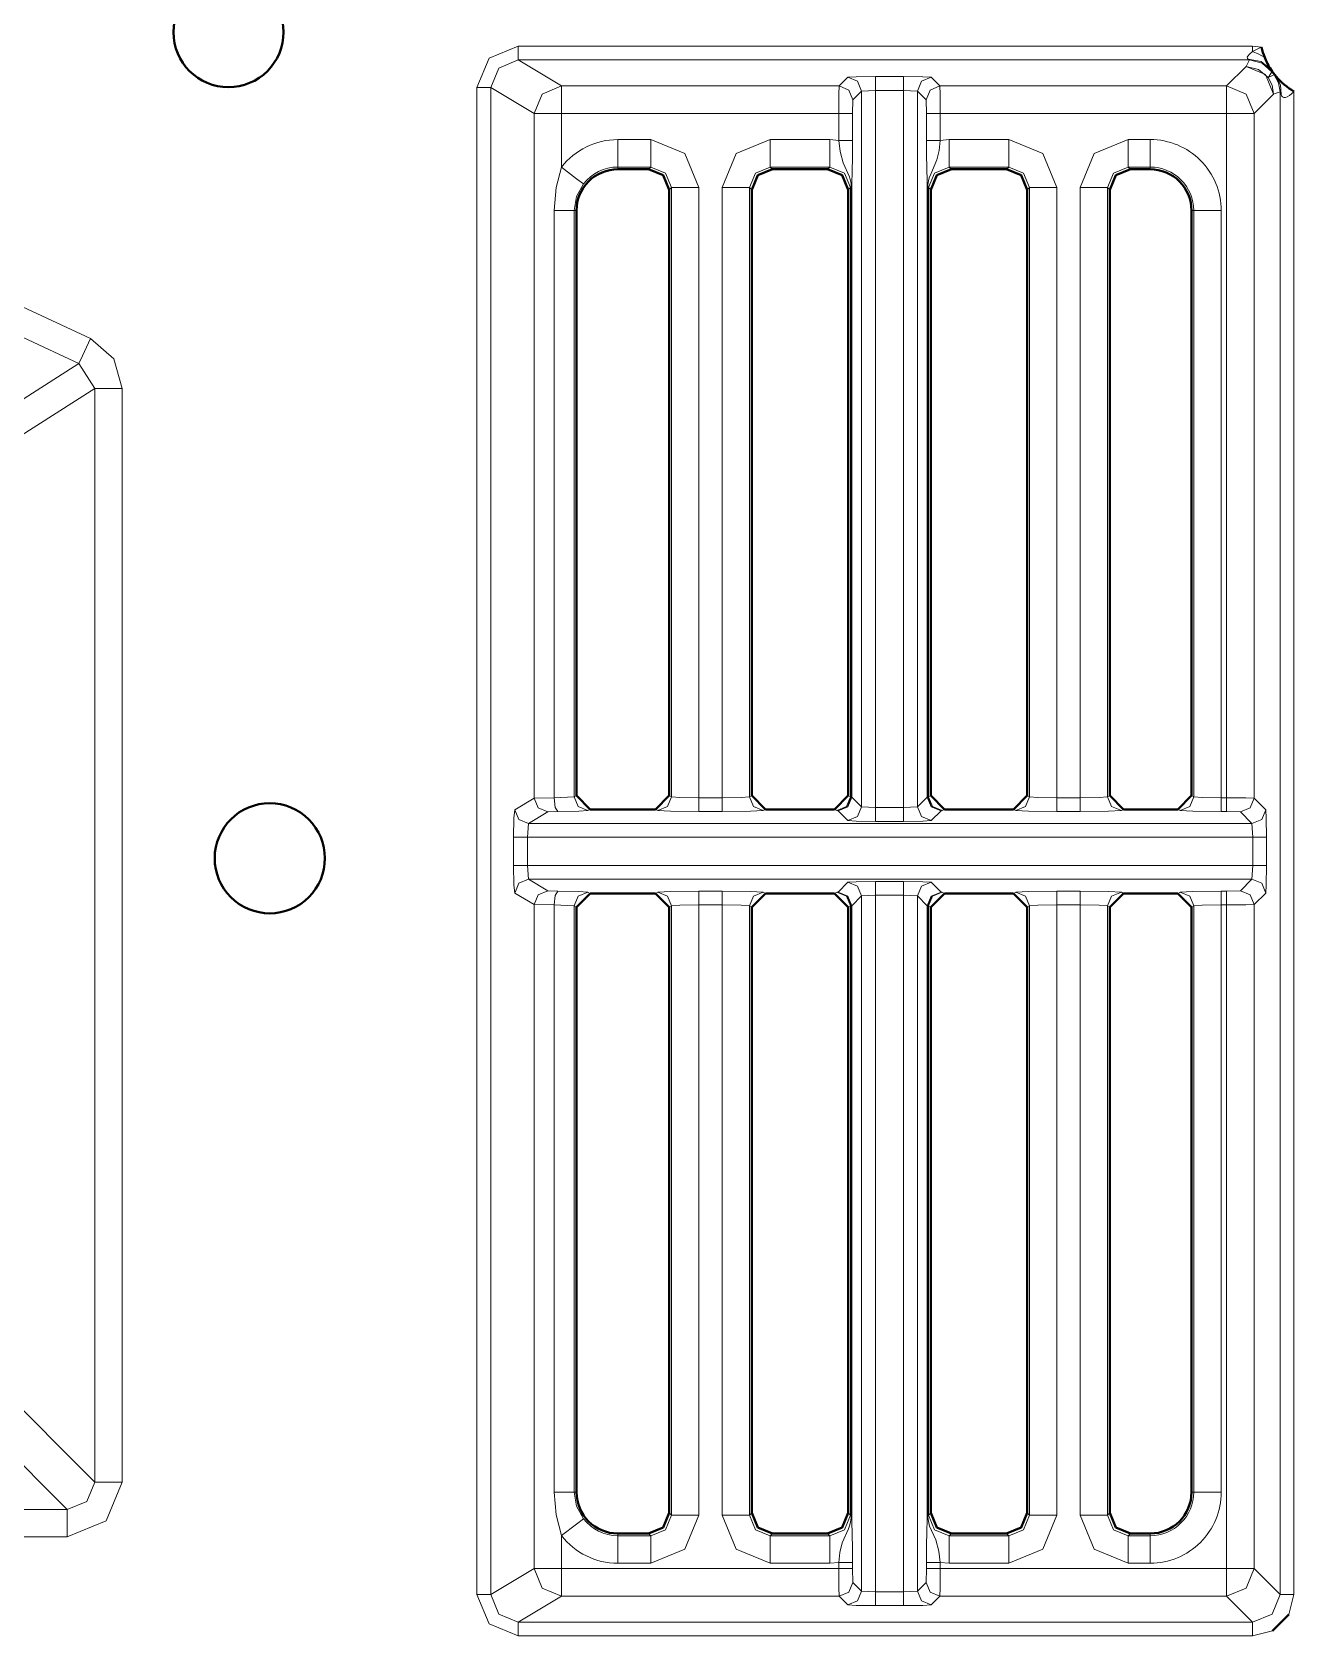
# Model space of a CAD drawing. Header units: millimetres. Extents: x 0 to 2941, y -405 to 1422.
# Drawn here: x 403.4 to 449.3, y 567.5 to 625.7 of the extents above; entities that cross this region are included whole.
import ezdxf

# ---------------------------------------------------------------- set-up
doc = ezdxf.new("R2010")
doc.units = ezdxf.units.MM
doc.layers.add('FINE', color=9, linetype='Continuous')
doc.layers.add('OUTLINE', color=7, linetype='Continuous')

msp = doc.modelspace()

# ---------------------------------------------------------------- linework, layer by layer
at = {"layer": 'FINE', "lineweight": 9}
for p, q in [((446.81, 623.734), (447.517, 624.44)), ((422.663, 623.734), (432.741, 623.734)), ((432.741, 623.734), (433.056, 624.049)), ((434.056, 624.075), (435.082, 624.075)), ((419.589, 568.953), (419.589, 623.679)), ((421.664, 622.734), (420.089, 623.679)), ((420.089, 623.679), (420.089, 568.953)), ((433.241, 623.234), (433.228, 622.734)), ((433.556, 623.549), (433.241, 623.234)), ((434.056, 623.575), (433.556, 623.549)), ((433.556, 623.549), (433.556, 597.558)), ((434.056, 597.532), (434.056, 623.575)), ((435.082, 623.575), (434.056, 623.575)), ((435.082, 623.575), (435.082, 597.532)), ((435.582, 623.549), (435.082, 623.575)), ((435.582, 597.558), (435.582, 623.549)), ((435.897, 623.234), (435.582, 623.549)), ((435.91, 622.734), (435.897, 623.234)), ((448.516, 623.441), (447.81, 622.734)), ((449.253, 623.533), (449.253, 568.953)), ((421.664, 597.873), (421.664, 622.734)), ((422.663, 622.734), (422.663, 620.786)), ((432.728, 622.734), (422.663, 622.734)), ((432.728, 621.758), (432.728, 622.734)), ((433.228, 622.734), (433.228, 621.758)), ((435.91, 621.758), (435.91, 622.734)), ((447.81, 622.734), (447.81, 597.873)), ((424.704, 621.788), (425.901, 621.788)), ((430.236, 621.788), (432.401, 621.788)), ((432.401, 621.788), (432.728, 621.758)), ((436.409, 621.758), (436.737, 621.788)), ((436.737, 621.788), (438.901, 621.788)), ((443.237, 621.788), (444.035, 621.788)), ((425.901, 620.79), (424.704, 620.79)), ((424.704, 620.79), (424.704, 620.708)), ((425.82, 620.708), (425.901, 620.79)), ((432.401, 620.79), (430.236, 620.79)), ((430.236, 620.79), (430.318, 620.708)), ((432.32, 620.708), (432.401, 620.79)), ((436.737, 620.79), (436.818, 620.708)), ((438.901, 620.79), (436.737, 620.79)), ((438.82, 620.708), (438.901, 620.79)), ((443.237, 620.79), (443.318, 620.708)), ((427.649, 620.041), (427.649, 597.886)), ((428.489, 597.886), (428.489, 620.041)), ((429.569, 619.959), (429.487, 620.041)), ((433.15, 620.041), (433.069, 619.959)), ((433.15, 597.923), (433.15, 620.041)), ((433.182, 597.915), (433.182, 620.041)), ((435.955, 620.041), (435.955, 597.915)), ((435.987, 620.041), (435.987, 597.923)), ((436.069, 619.959), (435.987, 620.041)), ((439.65, 620.041), (439.569, 619.959)), ((439.65, 597.923), (439.65, 620.041)), ((440.649, 620.041), (440.649, 597.886)), ((441.489, 597.886), (441.489, 620.041)), ((442.569, 619.959), (442.487, 620.041)), ((395.655, 619.177), (405.559, 614.559)), ((422.391, 597.885), (422.391, 619.209)), ((423.119, 619.209), (423.119, 597.921)), ((423.204, 619.209), (423.119, 619.209)), ((445.616, 619.209), (445.535, 619.209)), ((445.616, 597.923), (445.616, 619.209)), ((405.137, 613.654), (395.233, 618.272)), ((382.965, 599.529), (405.137, 613.654)), ((405.713, 612.749), (405.137, 613.654)), ((405.713, 612.749), (383.541, 598.624)), ((405.713, 573.042), (405.713, 612.749)), ((406.711, 612.749), (406.711, 573.042)), ((420.963, 597.453), (421.664, 597.873)), ((421.664, 597.873), (422.391, 597.885)), ((422.391, 597.885), (423.119, 597.921)), ((423.119, 597.921), (423.204, 597.964)), ((427.649, 597.886), (428.489, 597.886)), ((433.069, 597.964), (433.15, 597.923)), ((433.15, 597.923), (433.182, 597.915)), ((433.556, 597.558), (434.056, 597.532)), ((434.056, 597.532), (435.082, 597.532)), ((435.082, 597.532), (435.582, 597.558)), ((435.955, 597.915), (435.987, 597.923)), ((435.987, 597.923), (436.069, 597.964)), ((439.569, 597.964), (439.65, 597.923)), ((440.649, 597.886), (441.489, 597.886)), ((445.535, 597.964), (445.616, 597.923)), ((447.81, 597.873), (448.23, 597.453)), ((421.462, 596.953), (421.42, 596.453)), ((422.163, 597.373), (421.462, 596.953)), ((447.73, 596.953), (421.462, 596.953)), ((422.527, 597.385), (422.163, 597.373)), ((423.704, 597.464), (423.618, 597.421)), ((426.151, 597.423), (426.069, 597.464)), ((428.489, 597.386), (427.649, 597.386)), ((430.069, 597.464), (429.987, 597.423)), ((432.651, 597.423), (432.569, 597.464)), ((432.699, 597.415), (432.651, 597.423)), ((433.056, 597.058), (432.699, 597.415)), ((435.082, 597.032), (434.056, 597.032)), ((436.439, 597.415), (436.081, 597.058)), ((436.487, 597.423), (436.439, 597.415)), ((436.569, 597.464), (436.487, 597.423)), ((439.151, 597.423), (439.069, 597.464)), ((441.489, 597.386), (440.649, 597.386)), ((443.069, 597.464), (442.987, 597.423)), ((445.117, 597.423), (445.035, 597.464)), ((446.81, 597.386), (446.615, 597.386)), ((447.31, 597.373), (446.81, 597.386)), ((447.73, 596.953), (447.31, 597.373)), ((447.756, 596.453), (447.73, 596.953)), ((420.92, 595.428), (420.92, 596.453)), ((421.42, 596.453), (447.756, 596.453)), ((421.42, 596.453), (421.42, 595.428)), ((447.756, 595.428), (447.756, 596.453)), ((448.255, 596.453), (448.255, 595.428)), ((383.541, 595.214), (405.713, 573.042)), ((447.756, 595.428), (421.42, 595.428)), ((421.42, 595.428), (421.462, 594.928)), ((447.73, 594.928), (447.756, 595.428)), ((421.462, 594.928), (447.73, 594.928)), ((421.462, 594.928), (422.163, 594.507)), ((434.056, 594.848), (435.082, 594.848)), ((436.081, 594.823), (436.439, 594.466)), ((447.31, 594.508), (447.73, 594.928)), ((404.715, 572.044), (382.543, 594.216)), ((421.664, 594.008), (420.963, 594.428)), ((422.163, 594.507), (422.527, 594.495)), ((423.618, 594.46), (423.704, 594.417)), ((426.069, 594.417), (426.151, 594.458)), ((427.649, 594.495), (428.489, 594.495)), ((429.987, 594.458), (430.069, 594.417)), ((432.569, 594.417), (432.651, 594.458)), ((432.651, 594.458), (432.699, 594.466)), ((434.056, 594.349), (433.556, 594.323)), ((433.556, 594.323), (433.556, 569.082)), ((434.056, 569.056), (434.056, 594.349)), ((435.082, 594.349), (434.056, 594.349)), ((435.082, 594.349), (435.082, 569.056)), ((435.582, 594.323), (435.082, 594.349)), ((435.582, 569.082), (435.582, 594.323)), ((436.439, 594.466), (436.487, 594.458)), ((436.487, 594.458), (436.569, 594.417)), ((439.069, 594.417), (439.151, 594.458)), ((440.649, 594.495), (441.489, 594.495)), ((442.987, 594.458), (443.069, 594.417)), ((445.035, 594.417), (445.117, 594.458)), ((446.615, 594.495), (446.81, 594.495)), ((446.81, 594.495), (447.31, 594.508)), ((422.391, 593.996), (421.664, 594.008)), ((421.664, 569.897), (421.664, 594.008)), ((423.119, 593.96), (422.391, 593.996)), ((422.391, 572.672), (422.391, 593.996)), ((423.204, 593.917), (423.119, 593.96)), ((423.119, 593.96), (423.119, 572.672)), ((428.489, 593.995), (427.649, 593.995)), ((427.649, 593.995), (427.649, 571.84)), ((428.489, 571.84), (428.489, 593.995)), ((433.15, 593.958), (433.069, 593.917)), ((433.182, 593.966), (433.15, 593.958)), ((433.15, 571.84), (433.15, 593.958)), ((433.182, 571.84), (433.182, 593.966)), ((435.955, 593.966), (435.955, 571.84)), ((435.987, 593.958), (435.955, 593.966)), ((439.65, 593.958), (439.569, 593.917)), ((439.65, 571.84), (439.65, 593.958)), ((440.649, 593.995), (440.649, 571.84)), ((442.569, 593.917), (442.487, 593.958)), ((442.487, 593.958), (442.487, 571.84)), ((446.81, 593.995), (446.615, 593.995)), ((446.615, 593.995), (446.615, 572.672)), ((446.81, 569.897), (446.81, 593.995)), ((423.119, 572.672), (423.204, 572.672)), ((445.535, 572.672), (445.616, 572.672)), ((399.71, 572.044), (404.715, 572.044)), ((426.569, 571.922), (426.65, 571.84)), ((433.069, 571.922), (433.15, 571.84)), ((439.569, 571.922), (439.65, 571.84)), ((442.487, 571.84), (442.569, 571.922)), ((404.715, 571.046), (399.71, 571.046)), ((422.663, 571.095), (422.663, 569.897)), ((424.704, 571.172), (424.704, 571.091)), ((424.704, 571.091), (425.901, 571.091)), ((425.901, 571.091), (425.82, 571.172)), ((430.318, 571.172), (430.236, 571.091)), ((443.318, 571.172), (443.237, 571.091)), ((443.237, 571.091), (444.035, 571.091)), ((444.035, 571.091), (444.035, 571.172)), ((420.089, 568.953), (421.664, 569.897)), ((422.663, 569.897), (432.728, 569.897)), ((425.901, 570.093), (424.704, 570.093)), ((432.401, 570.093), (430.236, 570.093)), ((432.728, 570.123), (432.401, 570.093)), ((432.728, 569.897), (432.728, 570.123)), ((435.897, 569.397), (435.91, 569.897)), ((435.91, 569.897), (435.91, 570.123)), ((436.737, 570.093), (436.409, 570.123)), ((438.901, 570.093), (436.737, 570.093)), ((444.035, 570.093), (443.237, 570.093)), ((433.241, 569.397), (433.556, 569.082)), ((433.556, 569.082), (434.056, 569.056)), ((434.056, 569.056), (435.082, 569.056)), ((435.082, 569.056), (435.582, 569.082)), ((435.582, 569.082), (435.897, 569.397)), ((422.663, 568.897), (421.089, 567.953)), ((432.741, 568.897), (422.663, 568.897)), ((433.056, 568.582), (432.741, 568.897)), ((447.754, 567.953), (446.81, 568.897)), ((449.253, 568.953), (449.066, 568.226)), ((421.089, 567.953), (447.754, 567.953)), ((448.481, 567.641), (447.754, 567.454))]:
    msp.add_line(p, q, dxfattribs=at)
for points in [[(419.589, 623.679), (420.029, 624.738), (421.089, 625.178)], [(421.089, 624.678), (421.089, 624.829), (421.089, 625.178)], [(421.089, 625.178), (447.754, 625.178), (448.077, 625.142)], [(447.638, 624.678), (447.63, 624.685), (447.589, 624.709), (447.562, 624.737), (447.56, 624.775), (447.577, 624.813), (447.645, 624.892), (447.754, 624.982)], [(447.754, 624.982), (447.754, 625.078), (447.754, 625.178)], [(447.754, 624.982), (448.07, 625.139), (448.077, 625.142)], [(448.193, 624.767), (447.981, 624.883), (447.754, 624.982)], [(421.089, 624.678), (420.382, 624.385), (420.089, 623.679)], [(447.638, 624.678), (421.089, 624.678), (422.663, 623.734)], [(447.517, 624.44), (447.617, 624.637), (447.638, 624.678)], [(448.317, 624.041), (447.964, 624.335), (447.517, 624.44)], [(448.516, 623.441), (448.223, 624.148), (447.517, 624.44)], [(448.425, 624.321), (448.068, 624.624), (447.589, 624.709)], [(448.457, 624.251), (448.1, 624.564), (447.638, 624.678)], [(448.425, 624.321), (448.453, 624.267), (448.457, 624.251), (448.35, 624.092), (448.317, 624.041)], [(421.664, 622.734), (421.956, 623.441), (422.663, 623.734)], [(422.663, 622.734), (422.663, 623.432), (422.663, 623.734)], [(432.728, 622.734), (432.732, 623.432), (432.741, 623.734)], [(432.741, 623.734), (433.094, 623.587), (433.241, 623.234)], [(433.056, 624.049), (433.358, 624.067), (434.056, 624.075)], [(433.056, 624.049), (433.41, 623.903), (433.556, 623.549)], [(434.056, 624.075), (434.056, 623.924), (434.056, 623.575)], [(435.082, 624.075), (435.082, 623.924), (435.082, 623.575)], [(435.082, 624.075), (435.78, 624.067), (436.081, 624.049)], [(436.081, 624.049), (435.728, 623.903), (435.582, 623.549)], [(436.397, 623.734), (436.043, 623.587), (435.897, 623.234)], [(436.081, 624.049), (436.397, 623.734), (446.81, 623.734)], [(436.397, 623.734), (436.406, 623.432), (436.409, 622.734)], [(446.81, 622.734), (446.81, 623.432), (446.81, 623.734)], [(446.81, 623.734), (447.517, 623.441), (447.81, 622.734)], [(448.317, 624.041), (448.497, 624.12), (448.54, 624.139)], [(448.317, 624.041), (448.465, 623.757), (448.516, 623.441)], [(448.754, 623.521), (448.699, 623.848), (448.54, 624.139)], [(448.54, 624.139), (448.585, 624.099), (448.611, 624.073)], [(448.785, 623.426), (448.764, 623.774), (448.611, 624.073)], [(420.089, 623.679), (419.935, 623.679), (419.589, 623.679)], [(447.81, 569.897), (448.754, 568.953), (448.754, 623.521)], [(448.754, 623.521), (448.57, 623.459), (448.516, 623.441)], [(448.785, 623.426), (448.774, 623.463), (448.762, 623.5), (448.755, 623.519), (448.754, 623.521)], [(449.253, 623.533), (449.245, 623.524), (449.091, 623.385), (449.012, 623.335), (448.942, 623.311), (448.888, 623.31), (448.839, 623.334), (448.811, 623.367), (448.785, 623.426)], [(422.663, 622.734), (421.971, 622.734), (421.664, 622.734)], [(432.728, 622.734), (433.077, 622.734), (433.228, 622.734)], [(436.409, 622.734), (436.061, 622.734), (435.91, 622.734)], [(446.81, 597.886), (446.81, 622.734), (436.409, 622.734), (436.409, 621.758)], [(446.81, 622.734), (447.508, 622.734), (447.81, 622.734)], [(424.704, 621.788), (424.704, 621.1), (424.704, 620.79)], [(425.901, 621.788), (425.901, 621.1), (425.901, 620.79)], [(425.901, 621.788), (427.137, 621.277), (427.649, 620.041)], [(428.489, 620.041), (429.001, 621.277), (430.236, 621.788)], [(430.236, 620.79), (430.236, 621.1), (430.236, 621.788)], [(432.401, 620.79), (432.401, 621.1), (432.401, 621.788)], [(432.728, 621.758), (433.077, 621.758), (433.228, 621.758)], [(433.182, 620.041), (433.18, 620.111), (433.171, 620.198), (433.111, 620.437), (432.89, 620.937), (432.778, 621.351), (432.728, 621.758)], [(433.228, 621.758), (433.225, 621.166), (433.216, 620.618), (433.203, 620.21), (433.2, 620.102), (433.199, 620.068), (433.199, 620.041)], [(436.409, 621.758), (436.061, 621.758), (435.91, 621.758)], [(435.939, 620.041), (435.939, 620.053), (435.938, 620.08), (435.937, 620.14), (435.936, 620.189), (435.933, 620.263), (435.919, 620.757), (435.912, 621.228), (435.91, 621.758)], [(436.409, 621.758), (436.367, 621.394), (436.289, 621.051), (436.064, 620.533), (436.013, 620.396), (435.984, 620.289), (435.96, 620.144), (435.956, 620.073), (435.955, 620.041)], [(436.737, 620.79), (436.737, 621.1), (436.737, 621.788)], [(438.901, 620.79), (438.901, 621.1), (438.901, 621.788)], [(438.901, 621.788), (440.137, 621.277), (440.649, 620.041)], [(441.489, 620.041), (442, 621.277), (443.237, 621.788)], [(443.237, 620.79), (443.237, 621.1), (443.237, 621.788)], [(444.035, 620.79), (444.035, 621.1), (444.035, 621.788)], [(422.391, 619.209), (422.462, 620.044), (422.663, 620.786)], [(422.663, 620.786), (423.207, 620.365), (423.453, 620.176)], [(426.65, 620.041), (426.432, 620.572), (425.901, 620.79)], [(430.236, 620.79), (429.706, 620.572), (429.487, 620.041)], [(433.15, 620.041), (432.932, 620.572), (432.401, 620.79)], [(436.737, 620.79), (436.206, 620.572), (435.987, 620.041)], [(439.65, 620.041), (439.432, 620.572), (438.901, 620.79)], [(443.237, 620.79), (442.706, 620.572), (442.487, 620.041)], [(444.035, 620.708), (444.035, 620.79), (443.237, 620.79)], [(423.453, 620.176), (423.206, 619.721), (423.119, 619.209)], [(426.569, 597.964), (426.65, 597.923), (426.65, 620.041), (426.569, 619.959)], [(426.65, 620.041), (426.96, 620.041), (427.649, 620.041)], [(429.487, 620.041), (429.177, 620.041), (428.489, 620.041)], [(429.487, 620.041), (429.487, 597.923), (429.569, 597.964)], [(433.182, 620.041), (433.161, 620.041), (433.15, 620.041)], [(433.182, 620.041), (433.194, 620.041), (433.199, 620.041)], [(433.199, 620.041), (433.199, 597.915), (433.556, 597.558)], [(435.582, 597.558), (435.939, 597.915), (435.939, 620.041)], [(435.955, 620.041), (435.944, 620.041), (435.939, 620.041)], [(435.987, 620.041), (435.977, 620.041), (435.955, 620.041)], [(440.649, 620.041), (439.96, 620.041), (439.65, 620.041)], [(442.487, 620.041), (442.177, 620.041), (441.489, 620.041)], [(442.487, 620.041), (442.487, 597.923), (442.569, 597.964)], [(422.391, 619.209), (422.901, 619.209), (423.119, 619.209)], [(445.616, 619.209), (445.926, 619.209), (446.615, 619.209)], [(446.615, 619.209), (446.615, 597.886), (446.81, 597.886)], [(405.559, 614.559), (405.268, 613.937), (405.137, 613.654)], [(405.559, 614.559), (406.399, 613.822), (406.711, 612.749)], [(406.711, 612.749), (406.025, 612.749), (405.713, 612.749)], [(421.664, 597.873), (421.81, 597.52), (422.163, 597.373)], [(422.391, 597.885), (422.432, 597.536), (422.527, 597.385)], [(423.119, 597.921), (423.265, 597.568), (423.618, 597.421)], [(426.151, 597.423), (426.504, 597.57), (426.65, 597.923)], [(426.65, 597.923), (426.96, 597.897), (427.649, 597.886)], [(427.649, 597.386), (427.649, 597.537), (427.649, 597.886)], [(428.489, 597.886), (429.177, 597.897), (429.487, 597.923)], [(428.489, 597.386), (428.489, 597.537), (428.489, 597.886)], [(429.987, 597.423), (429.634, 597.57), (429.487, 597.923)], [(432.651, 597.423), (433.004, 597.57), (433.15, 597.923)], [(432.699, 597.415), (433.052, 597.562), (433.199, 597.915)], [(432.699, 597.415), (433.04, 597.563), (433.182, 597.915)], [(433.056, 597.058), (433.41, 597.204), (433.556, 597.558)], [(433.182, 597.915), (433.194, 597.915), (433.199, 597.915)], [(434.056, 597.032), (434.056, 597.183), (434.056, 597.532)], [(435.082, 597.032), (435.082, 597.183), (435.082, 597.532)], [(436.081, 597.058), (435.728, 597.204), (435.582, 597.558)], [(436.439, 597.415), (436.085, 597.562), (435.939, 597.915)], [(435.939, 597.915), (435.944, 597.915), (435.955, 597.915)], [(436.439, 597.415), (436.098, 597.563), (435.955, 597.915)], [(436.487, 597.423), (436.134, 597.57), (435.987, 597.923)], [(439.151, 597.423), (439.504, 597.57), (439.65, 597.923)], [(439.65, 597.923), (439.96, 597.897), (440.649, 597.886)], [(440.649, 597.386), (440.649, 597.537), (440.649, 597.886)], [(441.489, 597.886), (442.177, 597.897), (442.487, 597.923)], [(441.489, 597.386), (441.489, 597.537), (441.489, 597.886)], [(442.987, 597.423), (442.634, 597.57), (442.487, 597.923)], [(445.616, 597.923), (445.469, 597.57), (445.117, 597.423)], [(445.616, 597.923), (445.926, 597.897), (446.615, 597.886)], [(446.615, 597.886), (446.615, 597.537), (446.615, 597.386)], [(446.81, 597.886), (446.81, 597.537), (446.81, 597.386)], [(446.81, 597.886), (447.508, 597.882), (447.81, 597.873)], [(447.81, 597.873), (447.663, 597.52), (447.31, 597.373)], [(420.92, 596.453), (420.933, 597.151), (420.963, 597.453)], [(420.963, 597.453), (421.109, 597.1), (421.462, 596.953)], [(423.618, 597.421), (423.292, 597.399), (422.527, 597.385)], [(427.649, 597.386), (426.616, 597.397), (426.151, 597.423)], [(429.987, 597.423), (429.521, 597.397), (428.489, 597.386)], [(434.056, 597.032), (433.358, 597.04), (433.056, 597.058)], [(436.081, 597.058), (435.78, 597.04), (435.082, 597.032)], [(440.649, 597.386), (439.616, 597.397), (439.151, 597.423)], [(442.987, 597.423), (442.521, 597.397), (441.489, 597.386)], [(446.615, 597.386), (445.582, 597.397), (445.117, 597.423)], [(448.23, 597.453), (448.083, 597.1), (447.73, 596.953)], [(448.23, 597.453), (448.248, 597.151), (448.255, 596.453)], [(420.92, 596.453), (421.074, 596.453), (421.42, 596.453)], [(448.255, 596.453), (448.104, 596.453), (447.756, 596.453)], [(420.92, 595.428), (421.074, 595.428), (421.42, 595.428)], [(420.963, 594.428), (420.933, 594.73), (420.92, 595.428)], [(448.255, 595.428), (448.104, 595.428), (447.756, 595.428)], [(448.255, 595.428), (448.248, 594.73), (448.23, 594.428)], [(420.963, 594.428), (421.109, 594.781), (421.462, 594.928)], [(432.699, 594.466), (433.056, 594.823), (433.358, 594.841), (434.056, 594.848)], [(433.556, 594.323), (433.41, 594.677), (433.056, 594.823)], [(434.056, 594.349), (434.056, 594.698), (434.056, 594.848)], [(435.082, 594.349), (435.082, 594.698), (435.082, 594.848)], [(435.082, 594.848), (435.78, 594.841), (436.081, 594.823)], [(435.582, 594.323), (435.728, 594.677), (436.081, 594.823)], [(448.23, 594.428), (448.083, 594.781), (447.73, 594.928)], [(421.664, 594.008), (421.81, 594.361), (422.163, 594.507)], [(422.391, 593.996), (422.432, 594.345), (422.527, 594.495)], [(422.527, 594.495), (423.292, 594.482), (423.618, 594.46)], [(423.119, 593.96), (423.265, 594.313), (423.618, 594.46)], [(426.151, 594.458), (426.616, 594.484), (427.649, 594.495)], [(426.65, 593.958), (426.504, 594.311), (426.151, 594.458)], [(427.649, 593.995), (427.649, 594.344), (427.649, 594.495)], [(428.489, 593.995), (428.489, 594.344), (428.489, 594.495)], [(428.489, 594.495), (429.521, 594.484), (429.987, 594.458)], [(429.487, 593.958), (429.634, 594.311), (429.987, 594.458)], [(433.15, 593.958), (433.004, 594.311), (432.651, 594.458)], [(433.199, 593.966), (433.052, 594.319), (432.699, 594.466)], [(433.182, 593.966), (433.04, 594.318), (432.699, 594.466)], [(433.556, 594.323), (433.199, 593.966), (433.199, 571.84)], [(435.939, 571.84), (435.939, 593.966), (435.582, 594.323)], [(435.939, 593.966), (436.085, 594.319), (436.439, 594.466)], [(435.955, 593.966), (436.098, 594.318), (436.439, 594.466)], [(435.987, 593.958), (436.134, 594.311), (436.487, 594.458)], [(439.151, 594.458), (439.616, 594.484), (440.649, 594.495)], [(439.151, 594.458), (439.504, 594.311), (439.65, 593.958)], [(440.649, 593.995), (440.649, 594.344), (440.649, 594.495)], [(441.489, 593.995), (441.489, 594.344), (441.489, 594.495)], [(441.489, 594.495), (442.521, 594.484), (442.987, 594.458)], [(442.487, 593.958), (442.634, 594.311), (442.987, 594.458)], [(445.117, 594.458), (445.582, 594.484), (446.615, 594.495)], [(445.117, 594.458), (445.469, 594.311), (445.616, 593.958)], [(446.615, 594.495), (446.615, 594.344), (446.615, 593.995)], [(446.81, 593.995), (446.81, 594.344), (446.81, 594.495)], [(447.81, 594.008), (447.663, 594.361), (447.31, 594.508)], [(448.23, 594.428), (447.81, 594.008), (447.81, 569.897)], [(426.65, 571.84), (426.65, 593.958), (426.569, 593.917)], [(427.649, 593.995), (426.96, 593.984), (426.65, 593.958)], [(429.487, 593.958), (429.177, 593.984), (428.489, 593.995)], [(429.569, 593.917), (429.487, 593.958), (429.487, 571.84), (429.569, 571.922)], [(433.199, 593.966), (433.194, 593.966), (433.182, 593.966)], [(435.955, 593.966), (435.944, 593.966), (435.939, 593.966)], [(436.069, 593.917), (435.987, 593.958), (435.987, 571.84), (436.069, 571.922)], [(440.649, 593.995), (439.96, 593.984), (439.65, 593.958)], [(441.489, 571.84), (441.489, 593.995), (440.649, 593.995)], [(442.487, 593.958), (442.177, 593.984), (441.489, 593.995)], [(445.616, 572.672), (445.616, 593.958), (445.535, 593.917)], [(446.615, 593.995), (445.926, 593.984), (445.616, 593.958)], [(447.81, 594.008), (447.508, 593.999), (446.81, 593.995)], [(404.715, 572.044), (405.422, 572.335), (405.713, 573.042)], [(406.711, 573.042), (406.127, 571.63), (404.715, 571.046)], [(406.711, 573.042), (406.025, 573.042), (405.713, 573.042)], [(422.391, 572.672), (422.901, 572.672), (423.119, 572.672)], [(422.663, 571.095), (422.459, 571.852), (422.391, 572.672)], [(446.615, 572.672), (445.926, 572.672), (445.616, 572.672)], [(404.715, 571.046), (404.715, 571.732), (404.715, 572.044)], [(423.453, 571.705), (423.207, 571.516), (422.663, 571.095)], [(425.901, 571.091), (426.432, 571.309), (426.65, 571.84)], [(427.649, 571.84), (427.137, 570.604), (425.901, 570.093)], [(426.65, 571.84), (426.96, 571.84), (427.649, 571.84)], [(429.487, 571.84), (429.177, 571.84), (428.489, 571.84)], [(430.236, 570.093), (429.001, 570.604), (428.489, 571.84)], [(429.487, 571.84), (429.706, 571.309), (430.236, 571.091)], [(432.401, 571.091), (432.932, 571.309), (433.15, 571.84)], [(432.728, 570.123), (432.771, 570.487), (432.849, 570.83), (433.074, 571.348), (433.125, 571.484), (433.154, 571.591), (433.178, 571.737), (433.182, 571.807), (433.182, 571.84)], [(433.182, 571.84), (433.161, 571.84), (433.15, 571.84)], [(433.182, 571.84), (433.194, 571.84), (433.199, 571.84)], [(433.199, 571.84), (433.199, 571.827), (433.199, 571.8), (433.201, 571.741), (433.202, 571.692), (433.205, 571.617), (433.219, 571.124), (433.226, 570.653), (433.228, 570.123)], [(435.91, 570.123), (435.913, 570.715), (435.922, 571.263), (435.935, 571.671), (435.938, 571.779), (435.939, 571.813), (435.939, 571.84)], [(435.955, 571.84), (435.944, 571.84), (435.939, 571.84)], [(435.987, 571.84), (435.977, 571.84), (435.955, 571.84), (435.958, 571.769), (435.967, 571.683), (436.027, 571.443), (436.248, 570.944), (436.359, 570.53), (436.409, 570.123)], [(435.987, 571.84), (436.206, 571.309), (436.737, 571.091)], [(438.901, 571.091), (439.432, 571.309), (439.65, 571.84)], [(440.649, 571.84), (440.137, 570.604), (438.901, 570.093)], [(440.649, 571.84), (439.96, 571.84), (439.65, 571.84)], [(441.489, 571.84), (442.177, 571.84), (442.487, 571.84)], [(443.237, 570.093), (442, 570.604), (441.489, 571.84)], [(442.487, 571.84), (442.706, 571.309), (443.237, 571.091)], [(424.704, 571.091), (424.704, 570.781), (424.704, 570.093)], [(425.901, 571.091), (425.901, 570.781), (425.901, 570.093)], [(430.236, 571.091), (432.401, 571.091), (432.32, 571.172)], [(430.236, 570.093), (430.236, 570.781), (430.236, 571.091)], [(432.401, 570.093), (432.401, 570.781), (432.401, 571.091)], [(436.818, 571.172), (436.737, 571.091), (438.901, 571.091), (438.82, 571.172)], [(436.737, 570.093), (436.737, 570.781), (436.737, 571.091)], [(438.901, 570.093), (438.901, 570.781), (438.901, 571.091)], [(443.237, 570.093), (443.237, 570.781), (443.237, 571.091)], [(444.035, 570.093), (444.035, 570.781), (444.035, 571.091)], [(421.664, 569.897), (421.971, 569.897), (422.663, 569.897)], [(422.663, 568.897), (421.956, 569.19), (421.664, 569.897)], [(422.663, 568.897), (422.663, 569.199), (422.663, 569.897)], [(432.728, 570.123), (433.077, 570.123), (433.228, 570.123)], [(432.728, 569.897), (433.077, 569.897), (433.228, 569.897)], [(432.741, 568.897), (432.732, 569.199), (432.728, 569.897)], [(433.228, 570.123), (433.228, 569.897), (433.241, 569.397)], [(436.409, 570.123), (436.061, 570.123), (435.91, 570.123)], [(436.409, 569.897), (436.061, 569.897), (435.91, 569.897)], [(436.409, 569.897), (436.406, 569.199), (436.397, 568.897)], [(436.409, 570.123), (436.409, 569.897), (446.81, 569.897)], [(447.81, 569.897), (447.508, 569.897), (446.81, 569.897)], [(446.81, 568.897), (446.81, 569.199), (446.81, 569.897)], [(447.81, 569.897), (447.517, 569.19), (446.81, 568.897)], [(432.741, 568.897), (433.094, 569.044), (433.241, 569.397)], [(433.056, 568.582), (433.41, 568.728), (433.556, 569.082)], [(434.056, 568.556), (434.056, 568.707), (434.056, 569.056)], [(435.082, 568.556), (435.082, 568.707), (435.082, 569.056)], [(436.081, 568.582), (435.728, 568.728), (435.582, 569.082)], [(436.397, 568.897), (436.043, 569.044), (435.897, 569.397)], [(419.589, 568.953), (419.935, 568.953), (420.089, 568.953)], [(447.754, 567.454), (421.089, 567.454), (420.029, 567.892), (419.589, 568.953)], [(420.089, 568.953), (420.382, 568.246), (421.089, 567.953)], [(435.082, 568.556), (434.056, 568.556), (433.358, 568.564), (433.056, 568.582)], [(436.081, 568.582), (435.78, 568.564), (435.082, 568.556)], [(446.81, 568.897), (436.397, 568.897), (436.081, 568.582)], [(447.754, 567.953), (448.461, 568.246), (448.754, 568.953)], [(449.253, 568.953), (448.905, 568.953), (448.754, 568.953)], [(421.089, 567.454), (421.089, 567.803), (421.089, 567.953)], [(447.754, 567.454), (447.754, 567.803), (447.754, 567.953)]]:
    msp.add_lwpolyline(points, dxfattribs=at)
for points in [[(424.704, 621.788, 0.232249), (422.663, 620.786)], [(446.615, 619.209, 0.414223), (444.035, 621.788)], [(424.704, 620.79, 0.232242), (423.453, 620.176)], [(445.616, 619.209, 0.414214), (444.035, 620.79)], [(423.119, 572.672), (423.202, 572.169), (423.453, 571.705, 0.232246), (424.704, 571.091)], [(444.035, 571.091, 0.414214), (445.616, 572.672)], [(444.035, 570.092, 0.414223), (446.615, 572.672)], [(422.663, 571.095, 0.23224), (424.704, 570.092)]]:
    msp.add_lwpolyline(points, format="xyb", dxfattribs=at)
at = {"layer": 'OUTLINE', "lineweight": 40}
for p, q in [((424.704, 620.708), (425.82, 620.708)), ((430.318, 620.708), (432.32, 620.708)), ((436.818, 620.708), (438.82, 620.708)), ((443.318, 620.708), (444.035, 620.708)), ((426.569, 597.964), (426.569, 619.959)), ((429.569, 597.964), (429.569, 619.959)), ((433.069, 597.964), (433.069, 619.959)), ((436.069, 597.964), (436.069, 619.959)), ((439.569, 597.964), (439.569, 619.959)), ((442.569, 597.964), (442.569, 619.959)), ((423.204, 619.209), (423.204, 597.964)), ((445.535, 597.964), (445.535, 619.209)), ((423.204, 597.964), (423.704, 597.464)), ((426.069, 597.464), (426.569, 597.964)), ((429.569, 597.964), (430.069, 597.464)), ((436.069, 597.964), (436.569, 597.464)), ((439.069, 597.464), (439.569, 597.964)), ((442.569, 597.964), (443.069, 597.464)), ((445.035, 597.464), (445.535, 597.964)), ((423.704, 597.464), (426.069, 597.464)), ((436.569, 597.464), (439.069, 597.464)), ((443.069, 597.464), (445.035, 597.464)), ((423.704, 594.417), (423.204, 593.917)), ((423.704, 594.417), (426.069, 594.417)), ((426.569, 593.917), (426.069, 594.417)), ((430.069, 594.417), (429.569, 593.917)), ((430.069, 594.417), (432.569, 594.417)), ((433.069, 593.917), (432.569, 594.417)), ((436.569, 594.417), (436.069, 593.917)), ((436.569, 594.417), (439.069, 594.417)), ((439.569, 593.917), (439.069, 594.417)), ((443.069, 594.417), (442.569, 593.917)), ((443.069, 594.417), (445.035, 594.417)), ((445.535, 593.917), (445.035, 594.417)), ((423.204, 593.917), (423.204, 572.672)), ((426.569, 571.922), (426.569, 593.917)), ((429.569, 571.922), (429.569, 593.917)), ((433.069, 571.922), (433.069, 593.917)), ((436.069, 571.922), (436.069, 593.917)), ((439.569, 571.922), (439.569, 593.917)), ((442.569, 571.922), (442.569, 593.917)), ((445.535, 572.672), (445.535, 593.917)), ((425.82, 571.172), (424.704, 571.172)), ((432.32, 571.172), (430.318, 571.172)), ((438.82, 571.172), (436.818, 571.172)), ((444.035, 571.172), (443.318, 571.172)), ((448.481, 567.641), (449.066, 568.226))]:
    msp.add_line(p, q, dxfattribs=at)
for points in [[(408.567, 625.69, 0.414201), (410.567, 623.69, 0.414226), (412.567, 625.69, 0.414226), (410.567, 627.69, 0.414201)], [(410.066, 595.69, 0.414226), (412.067, 593.69, 0.414226), (414.067, 595.69, 0.414226), (412.067, 597.69, 0.414176)]]:
    msp.add_lwpolyline(points, format="xyb", close=True, dxfattribs=at)
for points in [[(448.077, 625.142, 0.039309), (448.193, 624.767)], [(448.193, 624.767, 0.050443), (448.425, 624.321)], [(448.425, 624.321, 0.030967), (448.611, 624.073, 0.084738), (449.253, 623.533)], [(424.704, 620.709, 0.41423), (423.204, 619.209)], [(445.535, 619.209, 0.414222), (444.035, 620.709)], [(423.204, 572.672, 0.414197), (424.704, 571.172)], [(444.035, 571.172, 0.414205), (445.535, 572.672)]]:
    msp.add_lwpolyline(points, format="xyb", dxfattribs=at)
for points in [[(426.569, 619.959), (426.35, 620.489), (425.82, 620.708)], [(430.318, 620.708), (429.788, 620.489), (429.569, 619.959)], [(433.069, 619.959), (432.85, 620.489), (432.32, 620.708)], [(436.818, 620.708), (436.288, 620.489), (436.069, 619.959)], [(439.569, 619.959), (439.35, 620.489), (438.82, 620.708)], [(443.318, 620.708), (442.788, 620.489), (442.569, 619.959)], [(430.069, 597.464), (432.569, 597.464), (433.069, 597.964)], [(425.82, 571.172), (426.35, 571.392), (426.569, 571.922)], [(429.569, 571.922), (429.788, 571.392), (430.318, 571.172)], [(432.32, 571.172), (432.85, 571.392), (433.069, 571.922)], [(436.069, 571.922), (436.288, 571.392), (436.818, 571.172)], [(438.82, 571.172), (439.35, 571.392), (439.569, 571.922)], [(442.569, 571.922), (442.788, 571.392), (443.318, 571.172)]]:
    msp.add_lwpolyline(points, dxfattribs=at)

doc.saveas('drawing.dxf')
